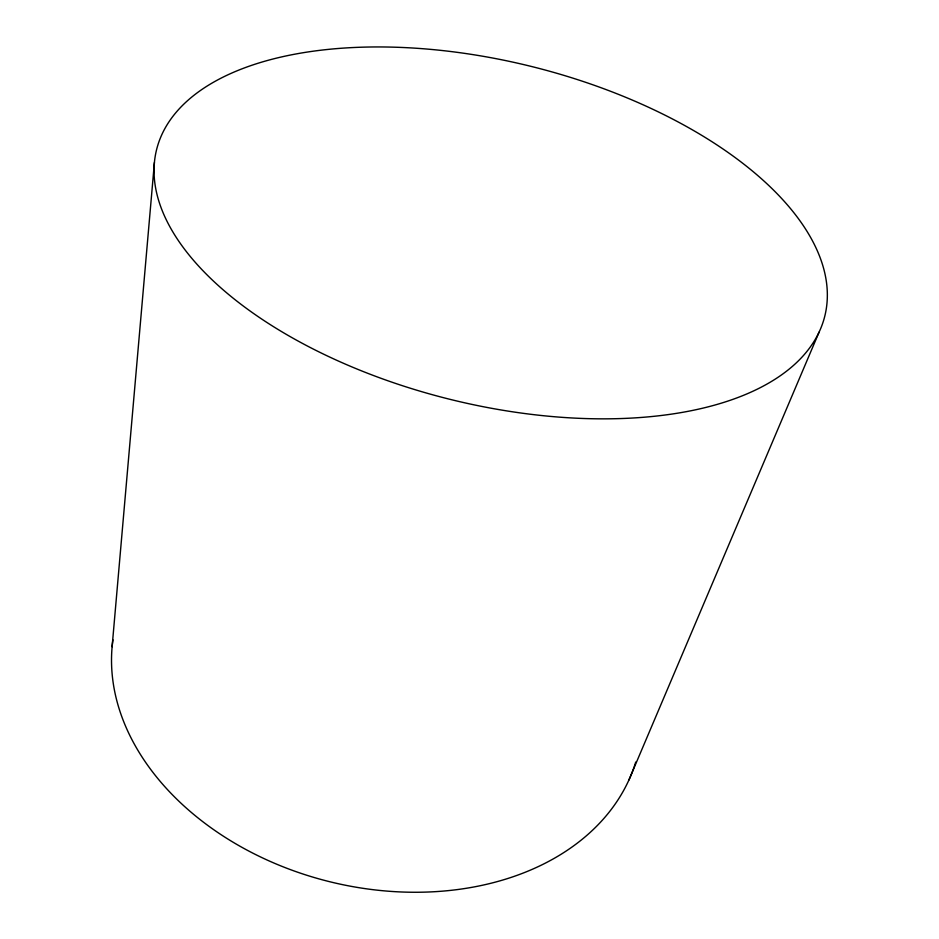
<?xml version="1.0" encoding="UTF-8"?>
<svg xmlns="http://www.w3.org/2000/svg" width="939" height="939" viewBox="0 0 939 939"><rect width="100%" height="100%" fill="white"/><g stroke="black" fill="none" stroke-linecap="round" stroke-linejoin="round"><path stroke-width="1.41" d="M112.117 646.725L154.419 162.529M628.895 780.051L819.078 332.148A344.308 171.332 14 0 0 390.694 47.091A344.308 171.332 14 0 0 262.31 319.448A344.308 171.332 14 0 0 819.078 332.148M635.726 762.057A268.941 197.8 14 0 1 334.178 882.789A268.941 197.8 14 0 1 112.915 639.811"/></g></svg>
